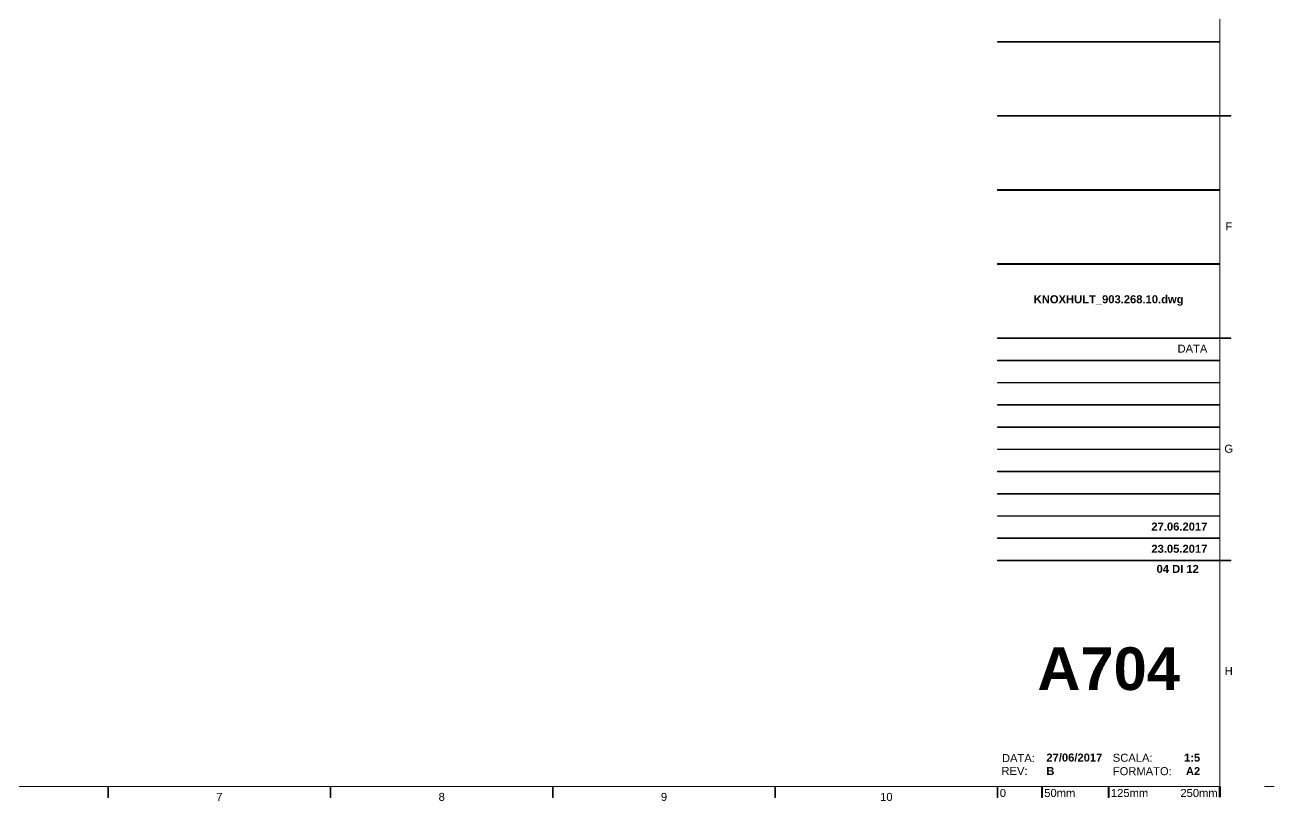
# Model space of a CAD drawing. Header units: centimetres. Extents: x -9.9 to 12.1, y -14.8 to 2.1.
# Drawn here: x 7.435 to 8.84, y -13.129 to -12.256 of the extents above; entities that cross this region are included whole.
import ezdxf

# ---------------------------------------------------------------- set-up
doc = ezdxf.new("R2010")
doc.units = ezdxf.units.CM
doc.header["$MEASUREMENT"] = 0
for name, color, linetype, lineweight in [('PDF _Geometria_Num_Penna__7', 7, 'Continuous', 18), ('PDF _Riempimenti solidi_Num_Penna__7', 7, 'Continuous', 18), ('PDF _Testo_Num_Penna__7', 7, 'Continuous', 18)]:
    doc.layers.add(name, color=color, linetype=linetype, lineweight=lineweight)
doc.styles.add('GENERATED_STYLE_1', font='Arial.ttf')
doc.styles.add('GENERATED_STYLE_2', font='Arial Bold.ttf')

msp = doc.modelspace()

# ---------------------------------------------------------------- hatches: boundary and pattern name
at = {"layer": 'PDF _Riempimenti solidi_Num_Penna__7', "linetype": 'Continuous', "lineweight": 18}
for points in [[(8.5289, -12.2743), (8.5289, -12.2752), (8.7789, -12.2743)], [(8.5289, -12.2752), (8.7789, -12.2752), (8.7789, -12.2743)], [(8.7789, -12.2743), (8.5289, -12.2752), (8.7789, -12.2752)], [(8.5289, -12.2743), (8.5289, -12.2752), (8.7789, -12.2743)], [(8.7789, -12.3576), (8.5289, -12.3585), (8.7789, -12.3585)], [(8.5289, -12.3576), (8.5289, -12.3585), (8.7789, -12.3576)], [(8.7789, -12.3576), (8.5289, -12.3585), (8.7789, -12.3585)], [(8.5289, -12.3576), (8.5289, -12.3585), (8.7789, -12.3576)], [(8.7789, -12.3576), (8.5289, -12.3585), (8.7789, -12.3585)], [(8.5289, -12.3576), (8.5289, -12.3585), (8.7789, -12.3576)], [(8.7789, -12.3576), (8.5289, -12.3585), (8.7789, -12.3585)], [(8.5289, -12.3576), (8.5289, -12.3585), (8.7789, -12.3576)], [(8.7789, -12.3576), (8.7789, -12.3585), (8.7914, -12.3576)], [(8.7789, -12.3585), (8.7914, -12.3585), (8.7914, -12.3576)], [(8.7789, -12.441), (8.5289, -12.4419), (8.7789, -12.4419)], [(8.5289, -12.441), (8.5289, -12.4419), (8.7789, -12.441)], [(8.7789, -12.5243), (8.5289, -12.5252), (8.7789, -12.5252)], [(8.5289, -12.5243), (8.5289, -12.5252), (8.7789, -12.5243)], [(8.7789, -12.5243), (8.5289, -12.5252), (8.7789, -12.5252)], [(8.5289, -12.5243), (8.5289, -12.5252), (8.7789, -12.5243)], [(8.7789, -12.6077), (8.5289, -12.6086), (8.7789, -12.6086)], [(8.5289, -12.6077), (8.5289, -12.6086), (8.7789, -12.6077)], [(8.7789, -12.6077), (8.7789, -12.6086), (8.7914, -12.6077)], [(8.7789, -12.6086), (8.7914, -12.6086), (8.7914, -12.6077)], [(8.7789, -12.6328), (8.5289, -12.6334), (8.7789, -12.6334)], [(8.5289, -12.6328), (8.5289, -12.6334), (8.7789, -12.6328)], [(8.7789, -12.6578), (8.5289, -12.6584), (8.7789, -12.6584)], [(8.5289, -12.6578), (8.5289, -12.6584), (8.7789, -12.6578)], [(8.7789, -12.6828), (8.5289, -12.6834), (8.7789, -12.6834)], [(8.5289, -12.6828), (8.5289, -12.6834), (8.7789, -12.6828)], [(8.7789, -12.7078), (8.5289, -12.7084), (8.7789, -12.7084)], [(8.5289, -12.7078), (8.5289, -12.7084), (8.7789, -12.7078)], [(8.7789, -12.7328), (8.5289, -12.7334), (8.7789, -12.7334)], [(8.5289, -12.7328), (8.5289, -12.7334), (8.7789, -12.7328)], [(8.7789, -12.7578), (8.5289, -12.7584), (8.7789, -12.7584)], [(8.5289, -12.7578), (8.5289, -12.7584), (8.7789, -12.7578)], [(8.7789, -12.7828), (8.5289, -12.7834), (8.7789, -12.7834)], [(8.5289, -12.7828), (8.5289, -12.7834), (8.7789, -12.7828)], [(8.7789, -12.8078), (8.5289, -12.8084), (8.7789, -12.8084)], [(8.5289, -12.8078), (8.5289, -12.8084), (8.7789, -12.8078)], [(8.7789, -12.8328), (8.5289, -12.8334), (8.7789, -12.8334)], [(8.5289, -12.8328), (8.5289, -12.8334), (8.7789, -12.8328)], [(8.7789, -12.8577), (8.5289, -12.8586), (8.7789, -12.8586)], [(8.5289, -12.8577), (8.5289, -12.8586), (8.7789, -12.8577)], [(8.7789, -12.8577), (8.5289, -12.8586), (8.7789, -12.8586)], [(8.5289, -12.8577), (8.5289, -12.8586), (8.7789, -12.8577)], [(8.7789, -12.8577), (8.7789, -12.8586), (8.7914, -12.8577)], [(8.7789, -12.8586), (8.7914, -12.8586), (8.7914, -12.8577)], [(8.7789, -12.8577), (8.7789, -12.8586), (8.7914, -12.8577)], [(8.7789, -12.8586), (8.7914, -12.8586), (8.7914, -12.8577)], [(8.7789, -12.8577), (8.7789, -12.8586), (8.7914, -12.8577)], [(8.7789, -12.8586), (8.7914, -12.8586), (8.7914, -12.8577)], [(7.5284, -13.1122), (7.5293, -13.1246), (7.5293, -13.1122)], [(7.5284, -13.1246), (7.5293, -13.1246), (7.5284, -13.1122)], [(7.7784, -13.1122), (7.7793, -13.1246), (7.7793, -13.1122)], [(7.7784, -13.1246), (7.7793, -13.1246), (7.7784, -13.1122)], [(8.0284, -13.1122), (8.0293, -13.1246), (8.0293, -13.1122)], [(8.0284, -13.1246), (8.0293, -13.1246), (8.0284, -13.1122)], [(8.2784, -13.1122), (8.2793, -13.1246), (8.2793, -13.1122)], [(8.2784, -13.1246), (8.2793, -13.1246), (8.2784, -13.1122)], [(8.5284, -13.1122), (8.5293, -13.1246), (8.5293, -13.1122)], [(8.5284, -13.1246), (8.5293, -13.1246), (8.5284, -13.1122)], [(8.5284, -13.1122), (8.5293, -13.1246), (8.5293, -13.1122)], [(8.5284, -13.1246), (8.5293, -13.1246), (8.5284, -13.1122)], [(8.5784, -13.1122), (8.5793, -13.1246), (8.5793, -13.1122)], [(8.5784, -13.1246), (8.5793, -13.1246), (8.5784, -13.1122)], [(8.6534, -13.1122), (8.6543, -13.1246), (8.6543, -13.1122)], [(8.6534, -13.1246), (8.6543, -13.1246), (8.6534, -13.1122)], [(8.7801, -13.1122), (8.7777, -13.1122), (8.7801, -13.1246)], [(8.7777, -13.1122), (8.7801, -13.1246), (8.7777, -13.1246)]]:
    msp.add_hatch(color=7, dxfattribs=at).paths.add_polyline_path(points)

# ---------------------------------------------------------------- linework, layer by layer
at = {"layer": 'PDF _Geometria_Num_Penna__7', "color": 7, "linetype": 'Continuous', "lineweight": 18, "flags": 128}
for points in [[(5.9988, -13.1122), (8.7789, -13.1122), (8.7789, -11.1081), (5.9988, -11.1081)], [(8.7789, -12.2752), (8.7789, -12.2743), (8.5289, -12.2752)], [(8.7789, -12.2743), (8.5289, -12.2752), (8.5289, -12.2743)], [(8.5289, -12.2743), (8.5289, -12.2752), (8.7789, -12.2743)], [(8.5289, -12.2752), (8.7789, -12.2743), (8.7789, -12.2752)], [(8.5289, -12.3576), (8.5289, -12.3585), (8.7789, -12.3576)], [(8.5289, -12.3585), (8.7789, -12.3576), (8.7789, -12.3585)], [(8.5289, -12.3576), (8.5289, -12.3585), (8.7789, -12.3576)], [(8.5289, -12.3585), (8.7789, -12.3576), (8.7789, -12.3585)], [(8.5289, -12.3576), (8.5289, -12.3585), (8.7789, -12.3576)], [(8.5289, -12.3585), (8.7789, -12.3576), (8.7789, -12.3585)], [(8.5289, -12.3576), (8.5289, -12.3585), (8.7789, -12.3576)], [(8.5289, -12.3585), (8.7789, -12.3576), (8.7789, -12.3585)], [(8.7914, -12.3585), (8.7914, -12.3576), (8.7789, -12.3585)], [(8.7914, -12.3576), (8.7789, -12.3585), (8.7789, -12.3576)], [(8.5289, -12.441), (8.5289, -12.4419), (8.7789, -12.441)], [(8.5289, -12.4419), (8.7789, -12.441), (8.7789, -12.4419)], [(8.5289, -12.5243), (8.5289, -12.5252), (8.7789, -12.5243)], [(8.5289, -12.5252), (8.7789, -12.5243), (8.7789, -12.5252)], [(8.5289, -12.5243), (8.5289, -12.5252), (8.7789, -12.5243)], [(8.5289, -12.5252), (8.7789, -12.5243), (8.7789, -12.5252)], [(8.5289, -12.6077), (8.5289, -12.6086), (8.7789, -12.6077)], [(8.5289, -12.6086), (8.7789, -12.6077), (8.7789, -12.6086)], [(8.7914, -12.6086), (8.7914, -12.6077), (8.7789, -12.6086)], [(8.7914, -12.6077), (8.7789, -12.6086), (8.7789, -12.6077)], [(8.5289, -12.6328), (8.5289, -12.6334), (8.7789, -12.6328)], [(8.5289, -12.6334), (8.7789, -12.6328), (8.7789, -12.6334)], [(8.5289, -12.6578), (8.5289, -12.6584), (8.7789, -12.6578)], [(8.5289, -12.6584), (8.7789, -12.6578), (8.7789, -12.6584)], [(8.5289, -12.6828), (8.5289, -12.6834), (8.7789, -12.6828)], [(8.5289, -12.6834), (8.7789, -12.6828), (8.7789, -12.6834)], [(8.5289, -12.7078), (8.5289, -12.7084), (8.7789, -12.7078)], [(8.5289, -12.7084), (8.7789, -12.7078), (8.7789, -12.7084)], [(8.5289, -12.7328), (8.5289, -12.7334), (8.7789, -12.7328)], [(8.5289, -12.7334), (8.7789, -12.7328), (8.7789, -12.7334)], [(8.5289, -12.7578), (8.5289, -12.7584), (8.7789, -12.7578)], [(8.5289, -12.7584), (8.7789, -12.7578), (8.7789, -12.7584)], [(8.5289, -12.7828), (8.5289, -12.7834), (8.7789, -12.7828)], [(8.5289, -12.7834), (8.7789, -12.7828), (8.7789, -12.7834)], [(8.5289, -12.8078), (8.5289, -12.8084), (8.7789, -12.8078)], [(8.5289, -12.8084), (8.7789, -12.8078), (8.7789, -12.8084)], [(8.5289, -12.8328), (8.5289, -12.8334), (8.7789, -12.8328)], [(8.5289, -12.8334), (8.7789, -12.8328), (8.7789, -12.8334)], [(8.5289, -12.8577), (8.5289, -12.8586), (8.7789, -12.8577)], [(8.5289, -12.8586), (8.7789, -12.8577), (8.7789, -12.8586)], [(8.5289, -12.8577), (8.5289, -12.8586), (8.7789, -12.8577)], [(8.5289, -12.8586), (8.7789, -12.8577), (8.7789, -12.8586)], [(8.7914, -12.8586), (8.7914, -12.8577), (8.7789, -12.8586)], [(8.7914, -12.8577), (8.7789, -12.8586), (8.7789, -12.8577)], [(8.7914, -12.8586), (8.7914, -12.8577), (8.7789, -12.8586)], [(8.7914, -12.8577), (8.7789, -12.8586), (8.7789, -12.8577)], [(8.7914, -12.8586), (8.7914, -12.8577), (8.7789, -12.8586)], [(8.7914, -12.8577), (8.7789, -12.8586), (8.7789, -12.8577)], [(7.5293, -13.1122), (7.5284, -13.1122), (7.5293, -13.1246)], [(7.5284, -13.1122), (7.5293, -13.1246), (7.5284, -13.1246)], [(7.7793, -13.1122), (7.7784, -13.1122), (7.7793, -13.1246)], [(7.7784, -13.1122), (7.7793, -13.1246), (7.7784, -13.1246)], [(8.0293, -13.1122), (8.0284, -13.1122), (8.0293, -13.1246)], [(8.0284, -13.1122), (8.0293, -13.1246), (8.0284, -13.1246)], [(8.2793, -13.1122), (8.2784, -13.1122), (8.2793, -13.1246)], [(8.2784, -13.1122), (8.2793, -13.1246), (8.2784, -13.1246)], [(8.5293, -13.1122), (8.5284, -13.1122), (8.5293, -13.1246)], [(8.5284, -13.1122), (8.5293, -13.1246), (8.5284, -13.1246)], [(8.5284, -13.1246), (8.5293, -13.1246), (8.5284, -13.1122)], [(8.5293, -13.1246), (8.5284, -13.1122), (8.5293, -13.1122)], [(8.5793, -13.1122), (8.5784, -13.1122), (8.5793, -13.1246)], [(8.5784, -13.1122), (8.5793, -13.1246), (8.5784, -13.1246)], [(8.6543, -13.1122), (8.6534, -13.1122), (8.6543, -13.1246)], [(8.6534, -13.1122), (8.6543, -13.1246), (8.6534, -13.1246)]]:
    msp.add_lwpolyline(points, close=True, dxfattribs=at)
msp.add_lwpolyline([(8.8289, -13.1122), (8.8398, -13.1122)], dxfattribs=at)

# ---------------------------------------------------------------- texts
at = {"layer": 'PDF _Testo_Num_Penna__7', "color": 7, "linetype": 'Continuous', "lineweight": 18, "attachment_point": 7}
for s, insert, char_height, style in [('\\A1;F', (8.785, -12.487), 0.009, 'GENERATED_STYLE_1'), ('\\A1;KNOXHULT_903.268.10.dwg', (8.5696, -12.5716), 0.009, 'GENERATED_STYLE_2'), ('\\A1;DATA', (8.7313, -12.6244), 0.009, 'GENERATED_STYLE_1'), ('\\A1;G', (8.7839, -12.7371), 0.009, 'GENERATED_STYLE_1'), ('\\A1;27.06.2017', (8.7019, -12.8246), 0.009, 'GENERATED_STYLE_2'), ('\\A1;23.05.2017', (8.7019, -12.8496), 0.009, 'GENERATED_STYLE_2'), ('\\A1;04 DI 12', (8.7077, -12.8722), 0.009, 'GENERATED_STYLE_2'), ('\\A1;A704', (8.5737, -13.0045), 0.048, 'GENERATED_STYLE_2'), ('\\A1;H', (8.7843, -12.987), 0.009, 'GENERATED_STYLE_1'), ('\\A1;27/06/2017', (8.5838, -13.0845), 0.009, 'GENERATED_STYLE_2'), ('\\A1;SCALA:', (8.6585, -13.0846), 0.009, 'GENERATED_STYLE_1'), ('\\A1;1:5', (8.7386, -13.0845), 0.009, 'GENERATED_STYLE_2'), ('\\A1;DATA:', (8.5339, -13.0848), 0.009, 'GENERATED_STYLE_1'), ('\\A1;REV:', (8.5333, -13.0993), 0.009, 'GENERATED_STYLE_1'), ('\\A1;B', (8.5838, -13.0994), 0.009, 'GENERATED_STYLE_2'), ('\\A1;FORMATO:', (8.6585, -13.0997), 0.009, 'GENERATED_STYLE_1'), ('\\A1;A2', (8.7407, -13.0995), 0.009, 'GENERATED_STYLE_2'), ('\\A1;0', (8.5314, -13.1242), 0.009, 'GENERATED_STYLE_1'), ('\\A1;50mm', (8.5814, -13.1242), 0.009, 'GENERATED_STYLE_1'), ('\\A1;125mm', (8.6564, -13.1242), 0.009, 'GENERATED_STYLE_1'), ('\\A1;250mm', (8.7345, -13.1242), 0.009, 'GENERATED_STYLE_1'), ('\\A1;7', (7.6504, -13.1285), 0.009, 'GENERATED_STYLE_1'), ('\\A1;8', (7.9004, -13.1286), 0.009, 'GENERATED_STYLE_1'), ('\\A1;9', (8.1504, -13.1286), 0.009, 'GENERATED_STYLE_1'), ('\\A1;10', (8.3969, -13.1286), 0.009, 'GENERATED_STYLE_1')]:
    msp.add_mtext(s, dxfattribs=dict(at, insert=insert, char_height=char_height, style=style))

doc.saveas('drawing.dxf')
